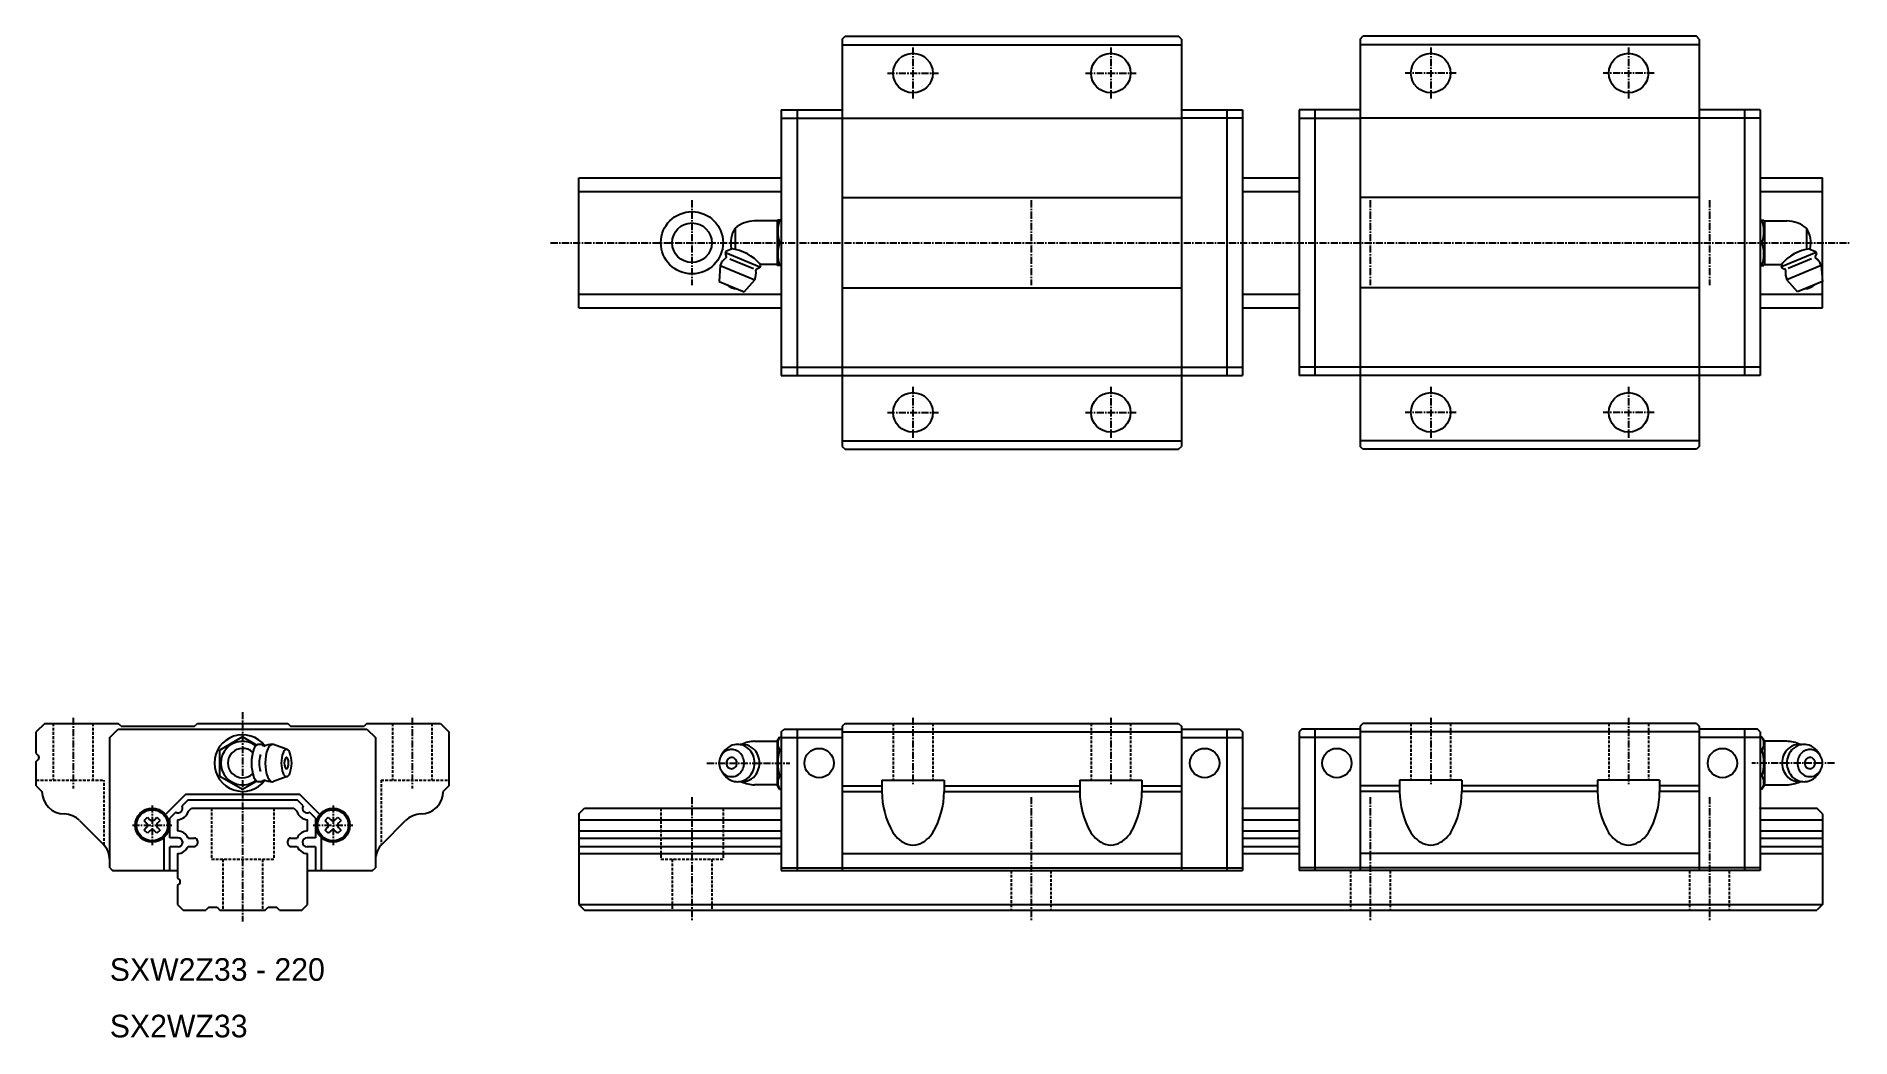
# Model space of a CAD drawing. Extents: x -3 to 318, y 10 to 187.
import ezdxf

# ---------------------------------------------------------------- set-up
doc = ezdxf.new("R2010")
doc.units = 0
doc.linetypes.add('CENTER', pattern=[2, 1.25, -0.25, 0.25, -0.25])
doc.linetypes.add('DASHED', pattern=[0.75, 0.5, -0.25])
doc.layers.get('0').update_dxf_attribs({"linetype": 'CONTINUOUS'})
doc.layers.add('CENTER', color=1, linetype='CENTER')

msp = doc.modelspace()

# ---------------------------------------------------------------- linework, layer by layer
at = {"color": 7, "linetype": 'CONTINUOUS'}
for p, q in [((139.599979, 186.499923), (140.099965, 186.999923)), ((139.599993, 186.499939), (139.599993, 114.499939)), ((140.099953, 187.000015), (199.099959, 187.000015)), ((199.599906, 186.499969), (199.099906, 186.999969)), ((199.59999, 186.499878), (199.59999, 114.500061)), ((231.199984, 186.499878), (231.199984, 114.500061)), ((231.200068, 186.499969), (231.700068, 186.999969)), ((290.700021, 187.000015), (231.700015, 187.000015)), ((291.199995, 186.499923), (290.700009, 186.999923)), ((291.199981, 186.499939), (291.199981, 114.499939)), ((139.599953, 185.500015), (199.599944, 185.500015)), ((291.200021, 185.500015), (231.20003, 185.500015)), ((128.799993, 174.000015), (139.599953, 174.000015)), ((128.799993, 174.000015), (128.799993, 127.000015)), ((131.599966, 174.000015), (131.599966, 127.000015)), ((199.599944, 174.000015), (210.399911, 174.000015)), ((207.599923, 174.000015), (207.599923, 127.000015)), ((210.399987, 174.000015), (210.399987, 127.000015)), ((220.399987, 174.000015), (220.399987, 127.000015)), ((231.20003, 174.000015), (220.400063, 174.000015)), ((223.200051, 174.000015), (223.200051, 127.000015)), ((301.999981, 174.000015), (291.200021, 174.000015)), ((299.200008, 174.000015), (299.200008, 127.000015)), ((301.999981, 174.000015), (301.999981, 127.000015)), ((128.799993, 172.500015), (139.599953, 172.500015)), ((139.599953, 172.500015), (199.599944, 172.500015)), ((210.399895, 172.500015), (199.599944, 172.500015)), ((220.400079, 172.500015), (231.20003, 172.500015)), ((291.200021, 172.500015), (231.20003, 172.500015)), ((301.999981, 172.500015), (291.200021, 172.500015)), ((93.00006, 162.000015), (128.799993, 162.000015)), ((93.00006, 139.000015), (93.00006, 162.000015)), ((210.399911, 162.000015), (220.399987, 162.000015)), ((301.999981, 162.000015), (313.00006, 162.000015)), ((313.00006, 139.000015), (313.00006, 162.000015)), ((93.00003, 159.567367), (128.799993, 159.567367)), ((139.599953, 158.500015), (199.599944, 158.500015)), ((210.399911, 159.567367), (220.399987, 159.567367)), ((291.200021, 158.500015), (231.20003, 158.500015)), ((301.999981, 159.567367), (313.00006, 159.567367)), ((128.075047, 154.350006), (124.075042, 154.350006)), ((128.075047, 154.350006), (128.075047, 146.650009)), ((128.161658, 154.499984), (128.075057, 154.349983)), ((128.799993, 154.5), (128.161652, 154.5)), ((301.999981, 154.5), (302.638322, 154.5)), ((302.638316, 154.499984), (302.724917, 154.349983)), ((302.724927, 154.350006), (302.724927, 146.650009)), ((302.724927, 154.350006), (306.724932, 154.350006)), ((120.631832, 153.100006), (120.631832, 149.319442)), ((310.168142, 153.100006), (310.168142, 149.319442)), ((118.861415, 148.572143), (119.072617, 148.062263)), ((119.014496, 148.941726), (118.861419, 148.572166)), ((118.937952, 148.756935), (125.035562, 146.231224)), ((120.13646, 149.406448), (119.014485, 148.941711)), ((119.722308, 147.67437), (123.868558, 145.956939)), ((128.508071, 150.500015), (128.799993, 150.500015)), ((302.291903, 150.500015), (301.999981, 150.500015)), ((311.862022, 148.756935), (305.764412, 146.231224)), ((311.077666, 147.67437), (306.931416, 145.956939)), ((310.663514, 149.406448), (311.785489, 148.941711)), ((311.938559, 148.572143), (311.727357, 148.062263)), ((311.785478, 148.941726), (311.938555, 148.572166)), ((118.001747, 146.496757), (117.799993, 143.657867)), ((118.001758, 146.496734), (124.099353, 143.971023)), ((124.959012, 146.046447), (124.449113, 145.835243)), ((124.928054, 146.860275), (125.112079, 146.415992)), ((125.112101, 146.416), (124.95903, 146.046447)), ((128.075047, 146.650009), (125.112082, 146.650009)), ((128.075051, 146.649986), (128.161652, 146.499992)), ((128.799993, 146.500015), (128.161652, 146.500015)), ((301.999981, 146.500015), (302.638322, 146.500015)), ((302.724923, 146.649986), (302.638322, 146.499992)), ((302.724927, 146.650009), (305.687892, 146.650009)), ((305.687873, 146.416), (305.840944, 146.046447)), ((305.87192, 146.860275), (305.687895, 146.415992)), ((305.840962, 146.046447), (306.350861, 145.835243)), ((312.798216, 146.496734), (306.700621, 143.971023)), ((312.798227, 146.496757), (312.999981, 143.657867)), ((93.00003, 141.432663), (128.799993, 141.432663)), ((117.799998, 143.657852), (122.234622, 141.820968)), ((122.234606, 141.820953), (124.099345, 143.971016)), ((139.599953, 142.500015), (199.599944, 142.500015)), ((210.399911, 141.432663), (220.399987, 141.432663)), ((291.200021, 142.500015), (231.20003, 142.500015)), ((301.999981, 141.432663), (313.00006, 141.432663)), ((308.565368, 141.820953), (306.700629, 143.971016)), ((312.999976, 143.657852), (308.565352, 141.820968)), ((93.00006, 139.000015), (128.799993, 139.000015)), ((210.399911, 139.000015), (220.399987, 139.000015)), ((301.999981, 139.000015), (313.00006, 139.000015)), ((128.799993, 128.500015), (139.599953, 128.500015)), ((139.599953, 128.500015), (199.599944, 128.500015)), ((199.599944, 128.500015), (210.399895, 128.500015)), ((231.20003, 128.500015), (220.400079, 128.500015)), ((291.200021, 128.500015), (231.20003, 128.500015)), ((301.999981, 128.500015), (291.200021, 128.500015)), ((128.799993, 127.000015), (139.599953, 127.000015)), ((128.799993, 127.000015), (210.399987, 127.000015)), ((199.599944, 127.000015), (210.399895, 127.000015)), ((301.999981, 127.000015), (220.399987, 127.000015)), ((231.20003, 127.000015), (220.400079, 127.000015)), ((301.999981, 127.000015), (291.200021, 127.000015)), ((139.599946, 114.499988), (140.099949, 113.999988)), ((139.599953, 115.500015), (199.599944, 115.500015)), ((140.099968, 114.000015), (199.099944, 114.000015)), ((199.099914, 114.000004), (199.599921, 114.5)), ((291.200021, 115.500015), (231.20003, 115.500015)), ((231.70006, 114.000004), (231.200053, 114.5)), ((290.700006, 114.000015), (231.70003, 114.000015)), ((291.200028, 114.499988), (290.700025, 113.999988)), ((-1.499973, 65.500015), (-2.999973, 64.000015)), ((-1.499969, 65.500015), (11.500015, 65.500015)), ((10.000051, 62.999977), (11.500069, 64.499984)), ((11.500015, 64.5), (55.5, 64.5)), ((12.00001, 65.00003), (11.500019, 65.500023)), ((12, 65), (25, 65)), ((24.999986, 65.000015), (25.499997, 65.50003)), ((25.499991, 65.500015), (41.499987, 65.500015)), ((41.499982, 65.50003), (42.000004, 65.000007)), ((41.999985, 65), (55, 65)), ((55.500002, 65.500023), (55, 65.000023)), ((55.5, 65.500015), (68.499939, 65.500015)), ((55.500021, 64.5), (57.000011, 63.000015)), ((68.499962, 65.500007), (69.999962, 64)), ((128.799993, 64.000052), (129.299983, 64.500056)), ((129.299978, 64.500061), (139.599968, 64.500061)), ((131.599981, 64.500061), (131.599981, 39.500061)), ((140.099934, 65.50001), (139.599966, 65.000042)), ((139.599993, 65.000069), (139.599993, 39.500015)), ((140.099937, 65.500015), (199.099959, 65.500015)), ((199.099959, 65.500018), (199.599921, 65.000045)), ((199.599959, 64.500061), (209.899926, 64.500061)), ((199.59999, 64.99998), (199.59999, 39.500015)), ((207.599938, 64.500061), (207.599938, 39.500061)), ((209.899926, 64.500055), (210.399987, 63.999988)), ((220.900048, 64.500055), (220.399987, 63.999988)), ((231.200015, 64.500061), (220.900048, 64.500061)), ((223.200036, 64.500061), (223.200036, 39.500061)), ((231.199984, 64.99998), (231.199984, 39.500015)), ((231.700015, 65.500018), (231.200053, 65.000045)), ((290.700037, 65.500015), (231.700015, 65.500015)), ((290.70004, 65.50001), (291.200008, 65.000042)), ((291.199981, 65.000069), (291.199981, 39.500015)), ((301.499996, 64.500061), (291.200006, 64.500061)), ((299.199993, 64.500061), (299.199993, 39.500061)), ((301.999981, 64.000052), (301.499991, 64.500056)), ((-3, 60.207092), (-3, 64)), ((10, 40), (10, 62.999954)), ((33.500017, 63.118835), (29.500001, 60.809425)), ((35.987492, 61.682708), (33.500008, 63.118858)), ((36.690685, 61.800003), (36.321133, 61.800003)), ((41.387807, 60.876976), (38.940495, 61.768425)), ((57, 62.999984), (57, 40.000015)), ((70, 64), (70, 54.5)), ((124.07521, 62.350021), (128.07507, 62.350021)), ((128.07507, 62.35002), (128.07507, 54.65001)), ((128.075071, 62.350017), (128.508085, 63.100019)), ((128.508078, 63.100021), (128.799993, 63.100021)), ((128.799993, 64.000053), (128.799993, 39.500015)), ((128.799993, 63.000061), (139.599968, 63.000061)), ((139.599968, 64.000061), (199.599959, 64.000061)), ((199.599959, 63.000061), (210.399926, 63.000061)), ((210.399987, 63.999984), (210.399987, 39.500015)), ((220.399987, 63.999984), (220.399987, 39.500015)), ((231.200015, 63.000061), (220.400048, 63.000061)), ((291.200006, 64.000061), (231.200015, 64.000061)), ((301.999981, 63.000061), (291.200006, 63.000061)), ((301.999981, 64.000053), (301.999981, 39.500015)), ((302.291896, 63.100021), (301.999981, 63.100021)), ((302.724903, 62.350017), (302.291889, 63.100019)), ((306.724764, 62.350021), (302.724904, 62.350021)), ((302.724904, 62.35002), (302.724904, 54.65001)), ((-3, 54.5), (-3, 58.792923)), ((-2.999985, 60.207107), (-2.646431, 59.853554)), ((-2.999973, 58.792907), (-2.646431, 59.146446)), ((29.500002, 58.5), (29.500002, 60.809417)), ((29.500002, 56.190597), (29.500002, 58.5)), ((118.232962, 59.924749), (118.597077, 60.459017)), ((128.508089, 60.800018), (128.799993, 60.800018)), ((302.291885, 60.800018), (301.999981, 60.800018)), ((312.567012, 59.924749), (312.202897, 60.459017)), ((29.500004, 56.190582), (33.500007, 53.88118)), ((33.50001, 53.88118), (35.987494, 55.317329)), ((36.690685, 55.200012), (36.321133, 55.200012)), ((41.387805, 56.123085), (38.938027, 55.230743)), ((118.597081, 56.541042), (118.232968, 57.07531)), ((118.597084, 56.541047), (118.612897, 56.518033)), ((128.07507, 54.650009), (124.07521, 54.650009)), ((128.508082, 53.900011), (128.075068, 54.650013)), ((128.508086, 56.200027), (128.799993, 56.200027)), ((146.599975, 55.500076), (146.599975, 53.500061)), ((146.600005, 55.500061), (157.59999, 55.500061)), ((157.59999, 55.500061), (157.59999, 53.500061)), ((181.599944, 55.500076), (181.599944, 53.500061)), ((181.59999, 55.500061), (192.599959, 55.500061)), ((192.599959, 55.500061), (192.599959, 53.500061)), ((249.199984, 55.500061), (238.200015, 55.500061)), ((238.200015, 55.500061), (238.200015, 53.500061)), ((249.20003, 55.500076), (249.20003, 53.500061)), ((284.199969, 55.500061), (273.199984, 55.500061)), ((273.199984, 55.500061), (273.199984, 53.500061)), ((284.199999, 55.500076), (284.199999, 53.500061)), ((302.291888, 56.200027), (301.999981, 56.200027)), ((302.291892, 53.900011), (302.724906, 54.650013)), ((302.724904, 54.650009), (306.724764, 54.650009)), ((312.20289, 56.541047), (312.187077, 56.518033)), ((312.202893, 56.541042), (312.567006, 57.07531)), ((-2.999973, 54.500007), (-1.999969, 53.500007)), ((23.450056, 53), (19.834418, 49.384346)), ((23.864293, 52.000015), (22.782207, 50.91793)), ((23.450012, 53), (43.549988, 53)), ((23.864258, 52), (43.135757, 52)), ((44.217847, 50.917915), (43.135761, 52.000007)), ((47.165657, 49.38433), (43.550009, 53)), ((69.999973, 54.500007), (68.999969, 53.500007)), ((128.508069, 53.900024), (128.799993, 53.900024)), ((139.599968, 54.500061), (146.599975, 54.500061)), ((139.599968, 53.500061), (146.599975, 53.500061)), ((157.599959, 54.500061), (181.599975, 54.500061)), ((157.599959, 53.500061), (181.599975, 53.500061)), ((192.599959, 54.500061), (199.599959, 54.500061)), ((192.599959, 53.500061), (199.599959, 53.500061)), ((238.200015, 54.500061), (231.200015, 54.500061)), ((238.200015, 53.500061), (231.200015, 53.500061)), ((273.200015, 54.500061), (249.199999, 54.500061)), ((273.200015, 53.500061), (249.199999, 53.500061)), ((291.200006, 54.500061), (284.199999, 54.500061)), ((291.200006, 53.500061), (284.199999, 53.500061)), ((302.291905, 53.900024), (301.999981, 53.900024)), ((4.671595, 48.328445), (8.82843, 44.171623)), ((16.078814, 48.337661), (16.662359, 48.921211)), ((16.078835, 48.337654), (16.527575, 47.888916)), ((16.66238, 48.921196), (17.111118, 48.472458)), ((17.888933, 48.472458), (18.337672, 48.921196)), ((18.337663, 48.921219), (18.921218, 48.337661)), ((18.472478, 47.888908), (18.921217, 48.337646)), ((20.600006, 45.300018), (20.600006, 48.735763)), ((21.682136, 49.817848), (20.600049, 48.735763)), ((22, 48.486984), (22, 46.513015)), ((23.932696, 49.999984), (24.432717, 50.499984)), ((24.432648, 50.5), (42.567352, 50.5)), ((42.56738, 50.499954), (43.067401, 49.999954)), ((45, 46.513015), (45, 48.486984)), ((46.400004, 48.735748), (45.317919, 49.81784)), ((46.399994, 48.735763), (46.399994, 45.300018)), ((48.078804, 48.337661), (48.662359, 48.921219)), ((48.078805, 48.337646), (48.527544, 47.888908)), ((48.66236, 48.921203), (49.111099, 48.472465)), ((49.888914, 48.472465), (50.337652, 48.921203)), ((50.337652, 48.921219), (50.921207, 48.337661)), ((50.472469, 47.888916), (50.921207, 48.337654)), ((58.171549, 44.171646), (62.328384, 48.328468)), ((93.00003, 49.500015), (93.00003, 33.50003)), ((93.00003, 48.48706), (128.799993, 48.48706)), ((93.000083, 49.500052), (94.000037, 50.50001)), ((94.000045, 50.500015), (128.799993, 50.500015)), ((210.399926, 48.48706), (220.399987, 48.48706)), ((210.399987, 50.500015), (220.399987, 50.500015)), ((301.999981, 50.500015), (311.999987, 50.500015)), ((301.999981, 48.48706), (312.999999, 48.48706)), ((312.999999, 49.499999), (311.999987, 50.500015)), ((312.999999, 49.499999), (312.999999, 33.500125)), ((16.662373, 46.078819), (16.078817, 46.662376)), ((16.527567, 47.111091), (16.078829, 46.662346)), ((17.111113, 46.527542), (16.662373, 46.078804)), ((18.33768, 46.078804), (17.888941, 46.527549)), ((18.921214, 46.662353), (18.337669, 46.078811)), ((18.921225, 46.662353), (18.472485, 47.111091)), ((19.600006, 39.5), (19.600006, 45.357589)), ((22.100021, 45.300064), (20.600021, 45.300064)), ((23.844168, 45.250053), (25.000036, 45.250053)), ((42.000036, 45.250038), (43.155905, 45.250038)), ((46.400006, 45.300064), (44.900006, 45.300064)), ((47.399994, 45.357589), (47.399994, 39.5)), ((48.527548, 47.111099), (48.078808, 46.662361)), ((48.662363, 46.078819), (48.078808, 46.662376)), ((49.111102, 46.527549), (48.662363, 46.078804)), ((50.337648, 46.078804), (49.88891, 46.527542)), ((50.921204, 46.662376), (50.337648, 46.078819)), ((50.921204, 46.662361), (50.472466, 47.111099)), ((93.00003, 46.513092), (128.799993, 46.513092)), ((93.00003, 45.250107), (128.799993, 45.250107)), ((210.399926, 46.513092), (220.399987, 46.513092)), ((210.399926, 45.250107), (220.399987, 45.250107)), ((301.999981, 46.513092), (312.999999, 46.513092)), ((301.999981, 45.250107), (312.999999, 45.250107)), ((20.600006, 39.5), (20.600006, 43.700027)), ((22.100025, 43.70005), (20.600025, 43.700058)), ((22, 42.486999), (22, 38.168136)), ((23.844152, 43.750053), (25.000036, 43.750053)), ((25.5, 44.75), (25.5, 44.25)), ((41.5, 44.25), (41.5, 44.75)), ((42.000036, 43.750038), (43.155935, 43.750038)), ((46.400002, 43.700042), (44.900002, 43.700035)), ((45, 33.500015), (45, 42.486999)), ((46.399994, 43.700027), (46.399994, 39.5)), ((93.00003, 43.750107), (128.799993, 43.750107)), ((93.00003, 42.485855), (128.799993, 42.485855)), ((139.599968, 42.500152), (199.599959, 42.500152)), ((210.399926, 43.750107), (220.399987, 43.750107)), ((210.399926, 42.485855), (220.399987, 42.485855)), ((291.200006, 42.500152), (231.200015, 42.500152)), ((301.999981, 43.750107), (312.999999, 43.750107)), ((301.999981, 42.485855), (312.999999, 42.485855)), ((10.000057, 39.999992), (10.500042, 39.500015)), ((10.500046, 39.500015), (22, 39.500015)), ((45, 39.500015), (56.500031, 39.500015)), ((56.500036, 39.500023), (57, 39.999992)), ((128.799993, 40.000061), (139.599968, 40.000061)), ((128.799993, 39.500015), (210.399987, 39.500015)), ((139.599968, 40.000076), (199.599959, 40.000076)), ((199.599959, 40.000061), (210.399926, 40.000061)), ((301.999981, 39.500015), (220.399987, 39.500015)), ((231.200015, 40.000061), (220.400048, 40.000061)), ((291.200006, 40.000076), (231.200015, 40.000076)), ((301.999981, 40.000061), (291.200006, 40.000061)), ((22, 36.831909), (22, 33.500015)), ((22.000074, 36.831939), (22.334087, 37.165954)), ((22.000085, 38.168068), (22.334098, 37.83406)), ((22.000039, 33.500007), (23.000019, 32.50003)), ((23.00002, 32.500015), (27.000061, 32.500015)), ((27.500046, 33.000015), (27.000045, 32.500007)), ((27.5, 33.000015), (29.000015, 33.000015)), ((29.000042, 33.000007), (29.500042, 32.500007)), ((29.5, 32.500015), (29.500015, 32.500015)), ((29.500032, 32.500015), (37.500075, 32.500015)), ((37.500055, 32.5), (38.000055, 33)), ((38, 33.000015), (39.5, 33.000015)), ((40.000051, 32.500023), (39.50004, 33.00003)), ((40.000047, 32.500015), (44.000045, 32.500015)), ((44.000046, 32.50003), (45.000036, 33.500015)), ((93.00006, 33.500095), (94.00006, 32.500095)), ((93.000109, 33.500046), (312.999999, 33.500046)), ((94.000045, 32.500015), (311.999889, 32.500015)), ((312.999999, 33.500125), (311.999889, 32.500015))]:
    msp.add_line(p, q, dxfattribs=at)
at = {"color": 3, "linetype": 'DASHED'}
for p, q in [((0, 65.5), (0, 55.500015)), ((7, 65.5), (7, 55.500015)), ((60, 65.5), (60, 55.500015)), ((67, 65.5), (67, 55.500015)), ((148.59999, 65.500015), (148.59999, 55.500061)), ((155.59999, 65.500015), (155.59999, 55.500061)), ((183.599959, 65.500015), (183.599959, 55.500061)), ((190.599959, 65.500015), (190.599959, 55.500061)), ((240.200015, 65.500015), (240.200015, 55.500061)), ((247.200015, 65.500015), (247.200015, 55.500061)), ((275.199984, 65.500015), (275.199984, 55.500061)), ((282.199984, 65.500015), (282.199984, 55.500061)), ((-3, 55.500015), (9, 55.500015)), ((9, 44.000046), (9, 55.500015)), ((58, 55.500015), (70, 55.500015)), ((58, 55.500015), (58, 44.000061)), ((28.000053, 50.500016), (28.000053, 41.500016)), ((39.000053, 50.500016), (39.000053, 41.500016)), ((107.499999, 50.500015), (107.499999, 41.500015)), ((118.499999, 50.500015), (118.499999, 41.500015)), ((28.000053, 41.500016), (39.000053, 41.500016)), ((30.000053, 41.500016), (30.000053, 32.500015)), ((37.000053, 41.500016), (37.000053, 32.500015)), ((107.499999, 41.500015), (118.499999, 41.500015)), ((109.499999, 41.500015), (109.499999, 32.500015)), ((116.499999, 41.500015), (116.499999, 32.500015)), ((169.499999, 39.500015), (169.499999, 32.500015)), ((176.499999, 39.500015), (176.499999, 32.500015)), ((229.499999, 39.500015), (229.499999, 32.500015)), ((236.499999, 39.500015), (236.499999, 32.500015)), ((289.499999, 39.500015), (289.499999, 32.500015)), ((296.499999, 39.500015), (296.499999, 32.500015))]:
    msp.add_line(p, q, dxfattribs=at)
at = {"color": 7, "linetype": 'CONTINUOUS'}
for centre, radius in [((152.09999, 180.500015), 3.5), ((187.09999, 180.500015), 3.5), ((243.699984, 180.500015), 3.5), ((278.699984, 180.500015), 3.5), ((113.00003, 150.500015), 5.5), ((113.00003, 150.500015), 3.5), ((152.09999, 120.500015), 3.5), ((187.09999, 120.500015), 3.5), ((243.699984, 120.500015), 3.5), ((278.699984, 120.500015), 3.5), ((135.499969, 58.500061), 2.599999), ((203.69995, 58.500061), 2.599999), ((227.100024, 58.500061), 2.599999), ((295.300005, 58.500061), 2.599999), ((17.5, 47.5), 2.999999), ((17.5, 47.5), 2.75), ((49.5, 47.5), 2.999999), ((49.5, 47.5), 2.75)]:
    msp.add_circle(centre, radius, dxfattribs=at)
for centre, radius, start, end in [((124.303165, 148.354355), 5.999997, 92.178871, 127.726128), ((134.108161, 152.5), 5.946512, 160.346466, 199.653458), ((296.691813, 152.5), 5.946512, 340.346542, 19.653534), ((306.496809, 148.354355), 5.999997, 52.273872, 87.821129), ((124.547185, 150.5), 4.699998, 146.413773, 193.178802), ((306.252789, 150.5), 4.699998, 346.821198, 33.586227), ((121.050537, 145.233902), 3.300001, 128.16394, 157.499847), ((118.887833, 147.985748), 0.200001, 308.164124, 22.500431), ((119.00074, 141.487503), 7.999998, 40.189182, 83.034012), ((134.108161, 148.500015), 5.946512, 160.346466, 199.653458), ((296.691813, 148.500015), 5.946512, 340.346542, 19.653534), ((311.799234, 141.487503), 7.999998, 96.965988, 139.810818), ((311.912141, 147.985748), 0.200001, 157.499569, 231.835876), ((309.749437, 145.233902), 3.300001, 22.500153, 51.83606), ((121.050537, 145.233902), 3.299999, 337.5, 6.835998), ((124.525655, 145.650497), 0.2, 112.499573, 186.835464), ((306.274319, 145.650497), 0.2, 353.164536, 67.500427), ((309.749437, 145.233902), 3.299999, 173.164002, 202.5), ((121.180553, 145.547775), 3.2, 229.290024, 265.709991), ((309.619421, 145.547775), 3.2, 274.290009, 310.709976), ((33.500016, 58.500015), 4.999999, 37.387047, 322.612549), ((33.5, 58.500015), 3.849998, 52.507736, 307.492126), ((33.5, 58.500015), 2.599998, 46.621258, 313.378754), ((42.365993, 58.499992), 7.307859, 159.761932, 200.237946), ((36.823641, 60.553291), 1.397423, 121.100311, 160.143906), ((36.321136, 61.295204), 0.504785, 90.903221, 115.752029), ((36.690686, 61.295204), 0.504785, 64.247971, 90.902901), ((36.188181, 60.553291), 1.397423, 39.427475, 58.899673), ((38.766112, 58.5), 3.300003, 89.999985, 117.054504), ((44.81097, 58.499992), 7.307859, 159.761932, 200.237946), ((39.268619, 60.553291), 1.397423, 121.100296, 160.143906), ((38.766114, 61.295204), 0.504782, 68.687515, 115.751984), ((121.480214, 58.500015), 3.478466, 133.386063, 145.806763), ((121.086265, 58.852321), 2.952154, 101.036324, 132.526321), ((121.050547, 58.97962), 2.820394, 89.999977, 100.819191), ((121.050547, 58.97962), 2.820394, 79.180748, 89.999977), ((121.910216, 58.97962), 2.820393, 89.999977, 98.765778), ((121.01483, 58.852321), 2.952155, 47.473614, 78.963623), ((124.303208, 56.354356), 6, 92.177719, 114.893784), ((121.910216, 58.97962), 2.820393, 79.180748, 89.999977), ((121.874498, 58.85232), 2.952155, 47.473614, 78.963615), ((120.620881, 58.500015), 3.478466, 313.386078, 46.613884), ((121.480549, 58.500015), 3.478465, 313.386078, 46.61388), ((130.243675, 61.950027), 2.082014, 146.471832, 213.52861), ((300.556299, 61.950027), 2.082014, 326.47139, 33.528168), ((309.319425, 58.500015), 3.478465, 133.38612, 226.613922), ((310.179093, 58.500015), 3.478466, 133.386116, 226.613922), ((306.496766, 56.354356), 6, 65.106216, 87.822281), ((308.925476, 58.85232), 2.952155, 101.036385, 132.526386), ((309.785144, 58.852321), 2.952155, 101.036377, 132.526386), ((308.889758, 58.97962), 2.820393, 90.000023, 100.819252), ((308.889758, 58.97962), 2.820393, 81.234222, 90.000023), ((309.749427, 58.97962), 2.820394, 90.000023, 100.819252), ((309.749427, 58.97962), 2.820394, 79.180809, 90.000023), ((309.713709, 58.852321), 2.952154, 47.473679, 78.963676), ((309.31976, 58.500015), 3.478466, 34.193237, 46.613937), ((-3.000031, 59.5), 0.500011, 315, 45), ((41.736937, 58.5), 5.306937, 163.626373, 196.372696), ((45.647522, 58.5), 5.306932, 159.730652, 200.269333), ((41.625271, 59.992492), 1.016733, 121.051376, 160.104004), ((43.093838, 58.5), 2.21575, 159.773819, 200.226166), ((41.412985, 59.122337), 0.423399, 121.118462, 160.158768), ((41.260589, 60.531776), 0.368218, 64.286964, 115.712906), ((41.260589, 59.347206), 0.152796, 64.233658, 115.766342), ((41.108191, 59.122337), 0.423397, 19.841225, 58.881424), ((40.895906, 59.992492), 1.016734, 19.895979, 58.948532), ((39.427338, 58.5), 2.21575, 339.773804, 20.226175), ((36.873653, 58.5), 5.306932, 339.730652, 20.269337), ((120.329788, 58.500015), 2.529794, 133.386063, 226.613876), ((120.043279, 58.756239), 2.147021, 101.036324, 132.526337), ((120.147504, 58.500015), 1.054076, 133.386078, 226.613892), ((120.028127, 58.606773), 0.89459, 101.036369, 132.526337), ((120.017303, 58.848819), 2.051195, 79.180748, 100.819199), ((120.017303, 58.645349), 0.854661, 79.180725, 100.819214), ((120.006479, 58.606773), 0.89459, 47.473614, 78.96357), ((119.991327, 58.756239), 2.147021, 47.473598, 78.963623), ((119.887102, 58.500015), 1.054076, 313.386047, 46.613884), ((119.704818, 58.500015), 2.529793, 313.386078, 46.613884), ((135.970033, 58.500029), 7.808372, 162.869141, 197.130844), ((294.829941, 58.500029), 7.808372, 342.869156, 17.130859), ((311.095156, 58.500015), 2.529793, 133.386116, 226.613922), ((310.808647, 58.756239), 2.147021, 101.036377, 132.526402), ((310.912872, 58.500015), 1.054076, 133.386116, 226.613953), ((310.793495, 58.606773), 0.89459, 101.03643, 132.526386), ((310.782671, 58.848819), 2.051195, 79.180801, 100.819252), ((310.782671, 58.645349), 0.854661, 79.180786, 100.819275), ((310.771847, 58.606773), 0.89459, 47.473663, 78.963631), ((310.756695, 58.756239), 2.147021, 47.473663, 78.963676), ((310.65247, 58.500015), 1.054076, 313.386108, 46.613922), ((310.470186, 58.500015), 2.529794, 313.386124, 46.613937), ((36.823639, 56.446708), 1.397425, 199.856079, 238.899643), ((36.321133, 55.704796), 0.504785, 244.24794, 270.393188), ((36.690688, 55.704796), 0.504788, 270.392853, 295.752045), ((36.188183, 56.446708), 1.397424, 301.100342, 320.570099), ((38.766112, 58.5), 3.300001, 242.945496, 269.999969), ((39.268616, 56.446708), 1.397425, 199.856079, 238.899628), ((38.76611, 55.704796), 0.504785, 244.247864, 289.935699), ((41.625269, 57.007507), 1.016734, 199.895981, 238.948532), ((41.412984, 57.877662), 0.423398, 199.841202, 238.881424), ((41.260586, 56.468223), 0.368218, 244.286957, 295.712891), ((41.260587, 57.652794), 0.152796, 244.233658, 295.766327), ((41.108191, 57.877662), 0.423399, 301.118469, 340.158783), ((40.895904, 57.007507), 1.016733, 301.051392, 340.104004), ((120.043279, 58.243791), 2.147021, 227.473587, 258.963623), ((121.480214, 58.500015), 3.478466, 214.652939, 226.613892), ((121.086265, 58.147709), 2.952155, 227.473618, 258.963623), ((120.028127, 58.393257), 0.89459, 227.473618, 258.963562), ((120.017303, 58.151211), 2.051194, 259.180756, 280.819214), ((120.017303, 58.354681), 0.854662, 259.180725, 280.819214), ((120.006479, 58.393257), 0.89459, 281.036377, 312.526306), ((119.991327, 58.243791), 2.147021, 281.036316, 312.526337), ((121.050547, 58.02041), 2.820393, 259.180756, 280.819183), ((121.910216, 58.02041), 2.820392, 261.237854, 280.819183), ((121.01483, 58.147709), 2.952154, 281.036316, 312.526337), ((124.303209, 60.645675), 6, 245.106216, 267.822266), ((121.874498, 58.14771), 2.952155, 281.036316, 312.526337), ((130.243675, 55.050004), 2.082014, 146.471329, 213.527618), ((300.556299, 55.050004), 2.082014, 326.472382, 33.528671), ((306.496765, 60.645675), 6, 272.177734, 294.893784), ((308.925476, 58.14771), 2.952155, 227.473663, 258.963684), ((309.785144, 58.147709), 2.952154, 227.473663, 258.963684), ((308.889758, 58.02041), 2.820392, 259.180817, 278.762146), ((309.749427, 58.02041), 2.820393, 259.180817, 280.819244), ((310.808647, 58.243791), 2.147021, 227.473663, 258.963684), ((310.793495, 58.393257), 0.89459, 227.473694, 258.963623), ((309.713709, 58.147709), 2.952155, 281.036377, 312.526382), ((310.782671, 58.151211), 2.051194, 259.180786, 280.819244), ((310.782671, 58.354681), 0.854662, 259.180786, 280.819275), ((310.771847, 58.393257), 0.89459, 281.036438, 312.526382), ((310.756695, 58.243791), 2.147021, 281.036377, 312.526413), ((309.31976, 58.500015), 3.478466, 313.386108, 325.347061), ((2, 53.5), 4, 180, 269.438324), ((65, 53.5), 4, 270.000031, 0), ((161.135314, 53.526334), 14.535327, 180.103592, 210.136124), ((143.064661, 53.526339), 14.535327, 329.863861, 359.896667), ((196.135291, 53.526333), 14.535329, 180.103592, 210.136108), ((178.064628, 53.52634), 14.53533, 329.863861, 359.896667), ((252.735346, 53.52634), 14.53533, 180.103333, 210.136139), ((234.664683, 53.526333), 14.535329, 329.863892, 359.896408), ((287.735313, 53.526339), 14.535327, 180.103333, 210.136139), ((269.66466, 53.526334), 14.535327, 329.863876, 359.896408), ((1.84317, 45.5), 4, 45.000057, 88.315598), ((17.5, 48.861374), 0.55, 225, 315), ((22.100006, 50.5), 0.799997, 238.506805, 31.493561), ((21.928787, 50.568756), 2.082997, 271.959198, 344.154327), ((45.071228, 50.568756), 2.082997, 195.845657, 268.040405), ((44.899994, 50.5), 0.800002, 148.506439, 301.493134), ((49.5, 48.861374), 0.55, 225, 315), ((65.15683, 45.5), 3.999998, 91.123093, 134.999924), ((16.138641, 47.5), 0.55, 315, 45), ((17.5, 46.138641), 0.55, 45, 135), ((18.861374, 47.5), 0.55, 135, 225), ((21.928802, 44.431228), 2.082999, 23.145874, 88.041206), ((22.100006, 44.5), 0.800003, 269.999939, 89.999725), ((25, 44.75), 0.5, 0, 90), ((42, 44.75), 0.5, 90, 180), ((45.071213, 44.431228), 2.082997, 91.95916, 156.854126), ((44.899994, 44.5), 0.800003, 90.000275, 270.000061), ((48.138641, 47.5), 0.55, 315.000061, 44.999931), ((49.5, 46.138641), 0.55, 45, 135), ((50.861374, 47.5), 0.55, 135, 225), ((152.851089, 48.8966), 5.048837, 211.897537, 250.249008), ((151.348884, 48.8966), 5.048836, 289.750946, 328.102448), ((187.851058, 48.896598), 5.048831, 211.897522, 250.249039), ((186.348857, 48.896599), 5.048833, 289.750916, 328.102448), ((244.451117, 48.896599), 5.048833, 211.897552, 250.249084), ((242.948916, 48.896598), 5.048831, 289.750961, 328.102478), ((279.45109, 48.8966), 5.048836, 211.897552, 250.249054), ((277.948885, 48.8966), 5.048837, 289.750992, 328.102463), ((6, 41.343185), 4, 0.000109, 45.000095), ((21.928787, 44.568771), 2.082997, 271.959198, 336.854095), ((25, 44.25), 0.5, 270, 0), ((42, 44.25), 0.5, 180, 270), ((45.071228, 44.568771), 2.082997, 203.145889, 268.040405), ((61, 41.343185), 4.000001, 134.999802, 179.999893), ((152.099986, 47.223728), 3.223668, 252.766464, 287.233459), ((187.099956, 47.223726), 3.223665, 252.766525, 287.23349), ((243.700018, 47.223726), 3.223665, 252.76651, 287.233475), ((278.699988, 47.223728), 3.223668, 252.766541, 287.233536), ((22, 37.500015), 0.472391, 315.000092, 0), ((22, 37.500015), 0.472392, 0, 44.99992)]:
    msp.add_arc(centre, radius, start, end, dxfattribs=at)
for p in [(128.799993, 150.500015), (220.399987, 150.500015), (301.999981, 150.500015), (33.5, 65.500015), (128.799993, 50.500015), (210.399987, 50.500015), (220.399987, 50.500015), (301.999981, 50.500015), (33.5, 32.500015)]:
    msp.add_point(p, dxfattribs=at)
at = {"layer": 'CENTER', "color": 1, "linetype": 'CENTER'}
for p, q in [((152.09999, 185.000015), (152.09999, 176.000015)), ((187.09999, 185.000015), (187.09999, 176.000015)), ((243.699984, 185.000015), (243.699984, 176.000015)), ((278.699984, 185.000015), (278.699984, 176.000015)), ((147.59999, 180.500015), (156.59999, 180.500015)), ((182.59999, 180.500015), (191.59999, 180.500015)), ((248.199984, 180.500015), (239.199984, 180.500015)), ((283.199984, 180.500015), (274.199984, 180.500015)), ((113.00003, 158.000015), (113.00003, 143.000015)), ((173.00003, 158.000015), (173.00003, 143.000015)), ((233.00003, 158.000015), (233.00003, 143.000015)), ((293.00003, 158.000015), (293.00003, 143.000015)), ((88.00006, 150.500015), (318.00006, 150.500015)), ((152.09999, 125.000015), (152.09999, 116.000015)), ((187.09999, 125.000015), (187.09999, 116.000015)), ((243.699984, 125.000015), (243.699984, 116.000015)), ((278.699984, 125.000015), (278.699984, 116.000015)), ((147.59999, 120.500015), (156.59999, 120.500015)), ((182.59999, 120.500015), (191.59999, 120.500015)), ((248.199984, 120.500015), (239.199984, 120.500015)), ((283.199984, 120.500015), (274.199984, 120.500015)), ((33.5, 67.500015), (33.5, 30.500015)), ((3.5, 66.5), (3.5, 54)), ((63.5, 66.5), (63.5, 54)), ((152.09999, 66.500061), (152.09999, 54.500061)), ((187.09999, 66.500061), (187.09999, 54.500061)), ((243.699984, 66.500061), (243.699984, 54.500061)), ((278.699984, 66.500061), (278.699984, 54.500061)), ((115.651591, 58.500015), (130.297803, 58.500015)), ((315.148383, 58.500015), (300.502171, 58.500015)), ((112.999999, 52.500015), (112.999999, 30.50003)), ((172.999999, 52.500015), (172.999999, 30.50003)), ((232.999999, 52.500015), (232.999999, 30.50003)), ((292.999999, 52.500015), (292.999999, 30.50003)), ((17.5, 51), (17.5, 44)), ((49.5, 51), (49.5, 44)), ((14, 47.5), (21, 47.5)), ((46, 47.5), (53, 47.5))]:
    msp.add_line(p, q, dxfattribs=at)

# ---------------------------------------------------------------- texts
at = {"color": 7, "linetype": 'CONTINUOUS'}
for s, p in [('SXW2Z33 - 220', (10, 20)), ('SX2WZ33', (10, 10))]:
    msp.add_text(s, height=4, dxfattribs=at).set_placement(p)

doc.saveas('drawing.dxf')
